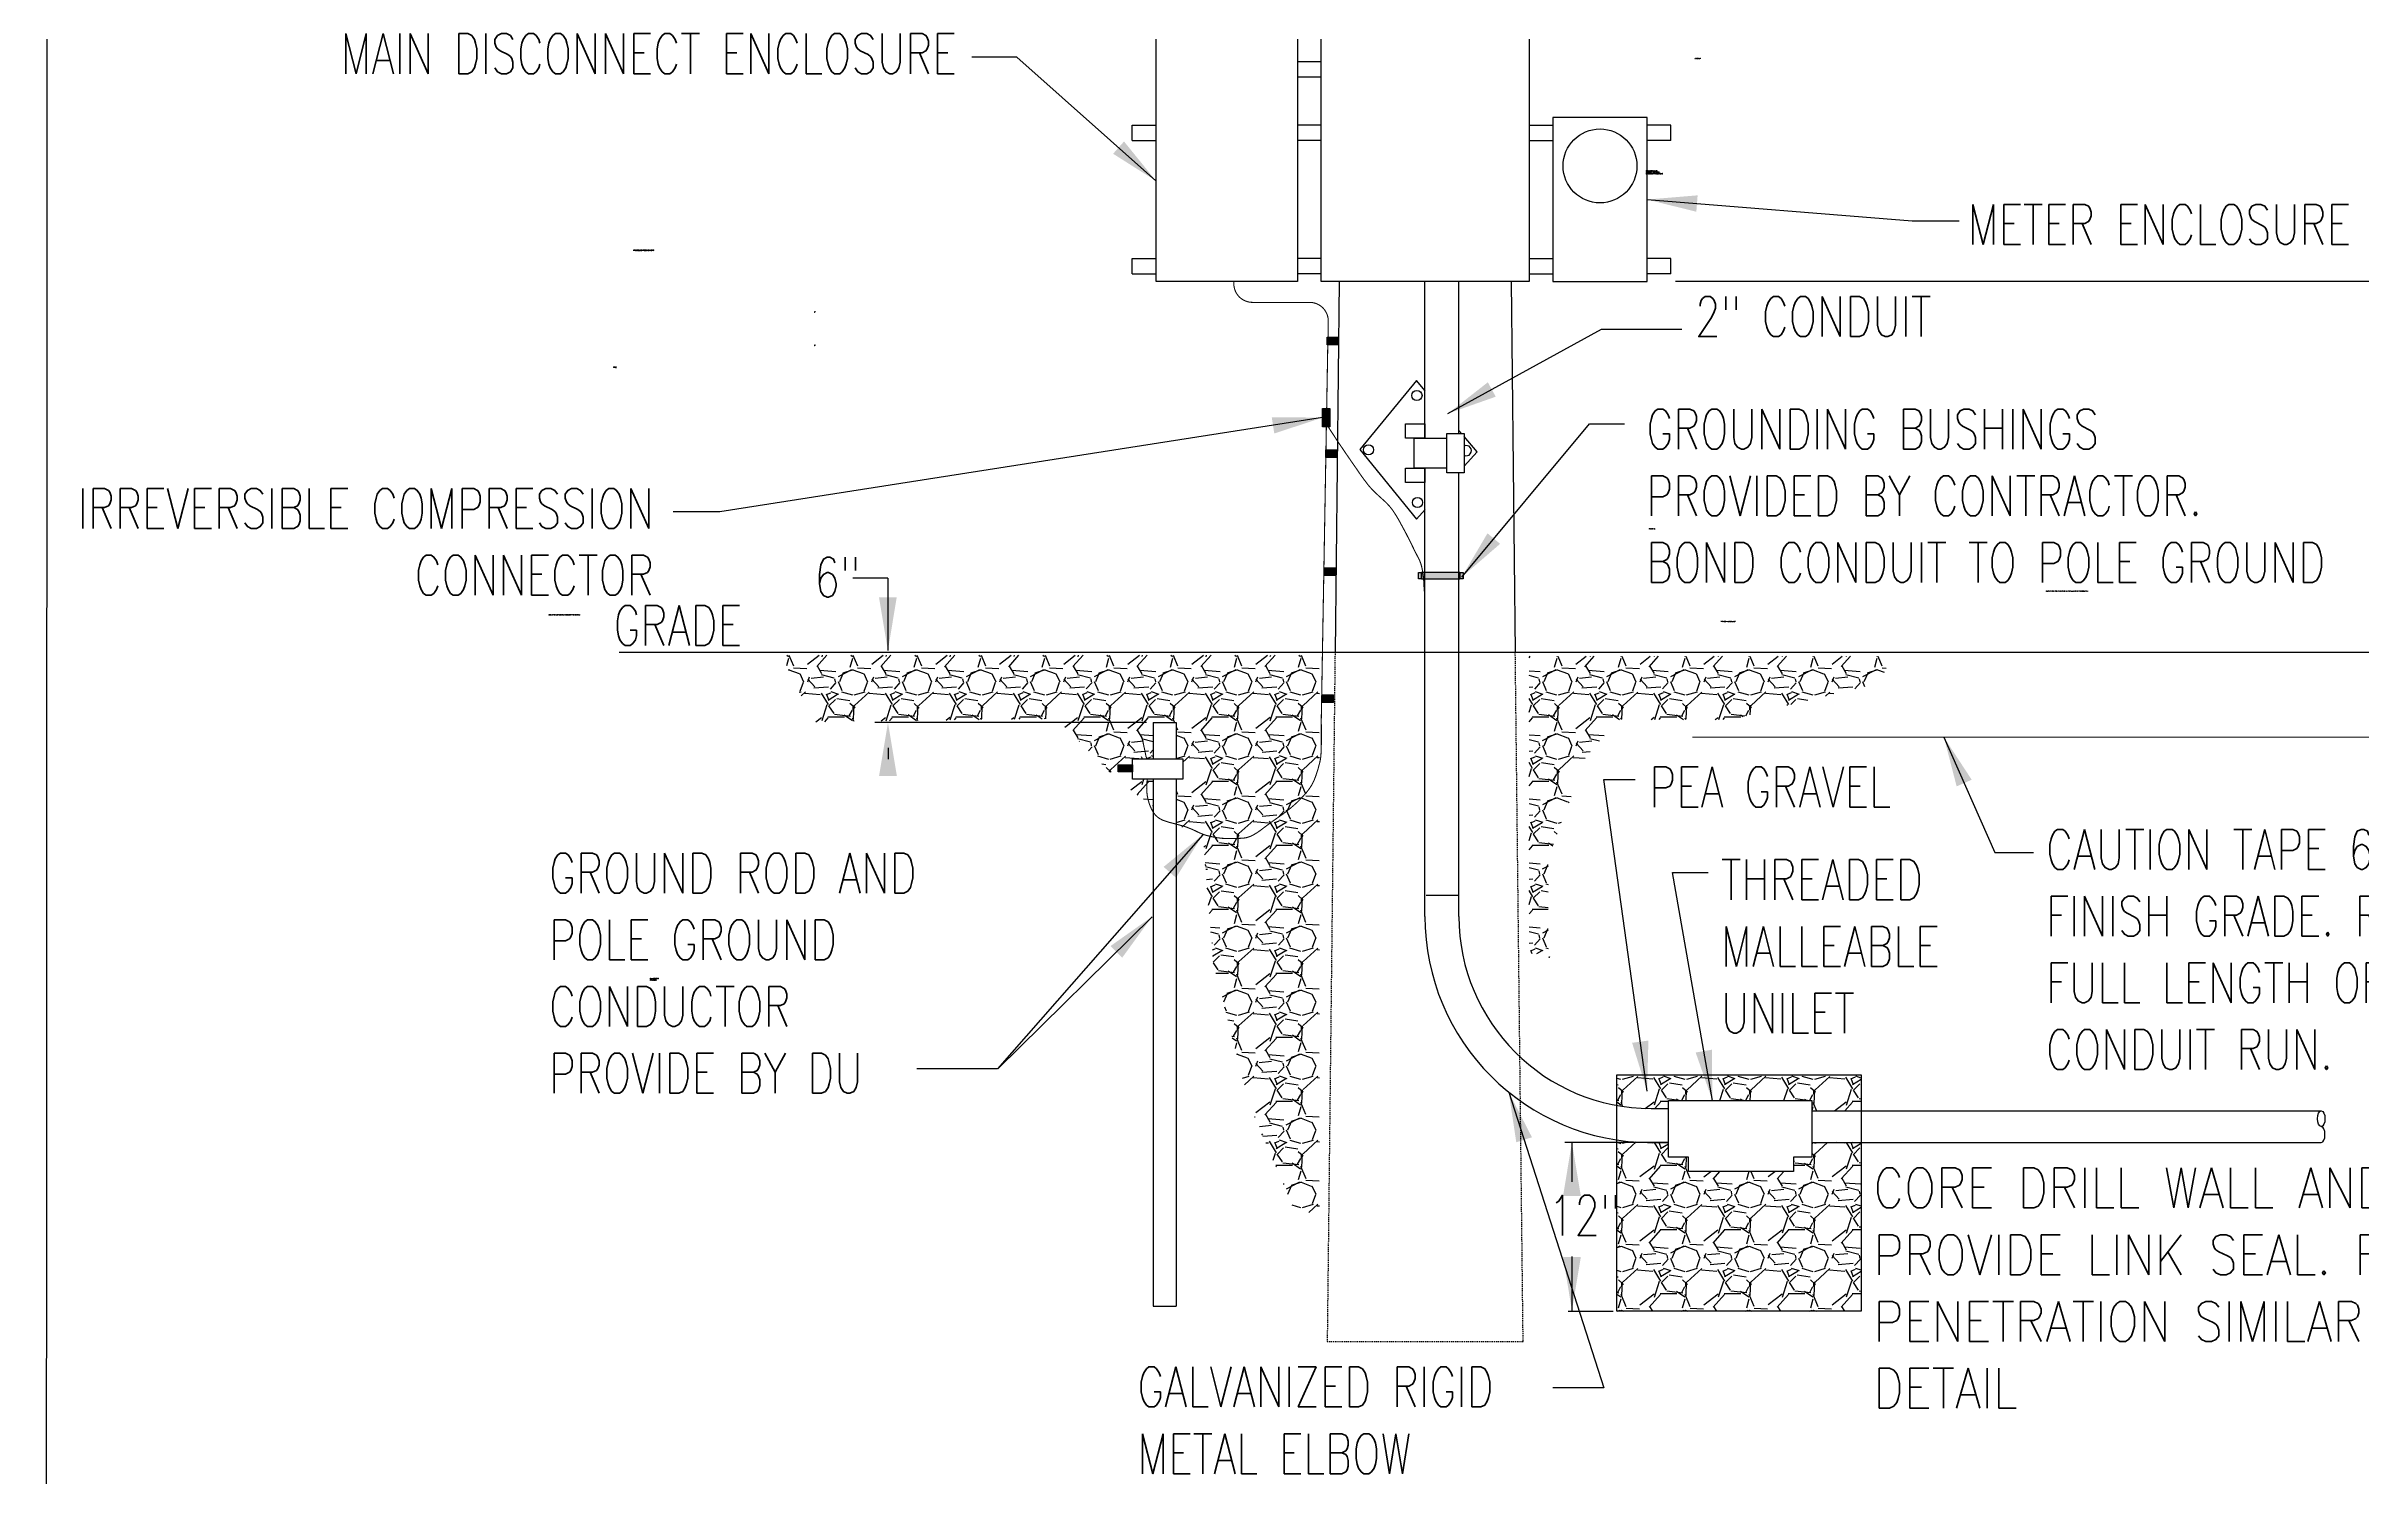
# Model space of a CAD drawing. Header units: inches. Extents: x 1413 to 2190, y 25751 to 26207.
# Drawn here: x 1412.7 to 1690.4, y 25876.5 to 26048 of the extents above; entities that cross this region are included whole.
import ezdxf

# ---------------------------------------------------------------- set-up
doc = ezdxf.new("R2010")
doc.units = ezdxf.units.IN
doc.header["$LTSCALE"] = 0.25
doc.header["$MEASUREMENT"] = 0
doc.linetypes.add('DASHED', pattern=[0.75, 0.5, -0.25])
doc.layers.get('Defpoints').update_dxf_attribs({"color": 251})
for name, color, linetype in [('E-GRAVEL-SAND', 44, 'Continuous'), ('E-POLE', 54, 'Continuous'), ('E-POLE @ 1 (1)', 54, 'Continuous'), ('E-POLE @ 1 (2)', 54, 'Continuous'), ('E-POLE @ 48', 54, 'Continuous'), ('E-POWR-IDEN', 71, 'Continuous'), ('E-POWR-IDEN @ 1 (1)', 71, 'Continuous'), ('E-POWR-IDEN @ 1 (2)', 71, 'Continuous'), ('E-POWR-IDEN @ 48', 71, 'Continuous'), ('E-POWR-WIRE', 80, 'Continuous'), ('E-VAULT', 42, 'Continuous'), ('E-X-POWER-IDEN', 74, 'Continuous'), ('E-X-POWER-IDEN @ 1 (1)', 74, 'Continuous'), ('E-X-POWER-IDEN @ 1 (2)', 74, 'Continuous'), ('E-X-POWER-IDEN @ 48', 74, 'Continuous'), ('E-X-POWR-PANL', 94, 'Continuous')]:
    doc.layers.add(name, color=color, linetype=linetype)
doc.styles.add('RomanS', font='romans.shx', dxfattribs={"width": 0.85})
doc.dimstyles.new('FH_Arrow_Leader', dxfattribs={"dimscale": 96, "dimtxt": 0.09375, "dimasz": 0.125, "dimexe": 0.0625, "dimexo": 0.0625, "dimgap": 0.09, "dimtad": 0, "dimtih": 1, "dimtoh": 1, "dimdec": 4, "dimzin": 0, "dimdsep": 46, "dimlunit": 4, "dimtxsty": 'RomanS', "dimcen": 0.09, "dimadec": 0, "dimazin": 0, "dimtfac": 1, "dimtdec": 4, "dimtofl": 0, "dimtmove": 0, "dimatfit": 3, "dimfxl": 1, "dimtolj": 1, "dimtzin": 0, "dimarcsym": 0})
pattern_1 = [(228.0128, (1008.0953, -7190.1056), (-61.439371364, -69.119318362), [1.0332261, -102.2895718]), (184.9697, (1007.40412, -7190.8736), (92.1590854863, 7.679856356), [1.7730485, -175.5317468]), (132.5104, (1005.63774, -7191.0272), (76.799159893, -84.479220908), [1.2501993, -123.7698867]), (267.2737, (1002.64257, -7192.94718), (7.679892534, 153.5984646167), [1.6146117, -159.8465252]), (292.8337, (1002.56577, -7194.55997), (-38.399691661, 92.1590498535), [1.5832546, -156.7424155]), (357.2737, (1003.18016, -7196.01915), (-153.5984646167, 7.679892534), [1.6146117, -159.8465252]), (37.6942, (1004.79295, -7196.09595), (-99.8390569421, -76.799157488), [2.1352413, -211.3887241]), (72.2553, (1006.48253, -7194.79036), (53.7595444797, 168.9582796426), [2.0158877, -199.5729474]), (121.4296, (1007.09692, -7192.8704), (-61.4394481784, 99.838962409), [1.6200798, -160.388075]), (175.2364, (1006.2521, -7191.488), (84.479161561, -7.679858089), [1.8495712, -90.6289526]), (222.3974, (1004.40895, -7191.3344), (-92.1591338664, -84.4790934837), [2.3918967, -236.7979495]), (138.8141, (1010.2457, -7193.024), (-53.759484454, 46.079518072), [0.8163835, -80.8223128]), (171.4692, (1009.6313, -7192.4864), (99.838987356, -15.3599069836), [1.5531646, -153.7636652]), (225, (1008.0953, -7192.256), (-9e-16, -7.6799255), [1.0861024, -9.7749447]), (203.1986, (1007.5577, -7191.3344), (38.39961352, 15.359856413), [0.5848876, -57.9036635]), (291.8014, (1007.0201, -7191.5648), (-7.67992243, 23.03977145), [0.8271508, -40.5305024]), (30.9638, (1007.3273, -7192.3328), (23.039754164, 15.35986531), [1.3434413, -43.4378218]), (161.5651, (1008.4793, -7191.6416), (15.35984957, -7.67991085), [0.9714412, -23.3146108]), (16.3895, (1002.56577, -7191.5648), (76.799248059, 23.0397133647), [1.3608824, -134.7277009]), (70.3462, (1003.87135, -7191.1808), (-30.7196559704, -84.4791706945), [1.141705, -113.028562]), (293.1986, (1008.4793, -7190.1056), (-15.359856413, 38.39961352), [1.1697675, -57.3187836]), (343.6105, (1008.9401, -7191.1808), (-76.799248059, 23.0397133647), [1.3608824, -134.7277009]), (339.444, (1002.5658, -7196.32635), (-38.399629754, 15.359815488), [1.3123453, -64.3049486]), (294.7751, (1003.79456, -7196.78714), (-38.399555602, 84.479180573), [1.099596, -108.8601685]), (66.8014, (1008.5561, -7197.7855), (15.359856413, 38.39961352), [1.1697675, -57.3187836]), (17.354, (1009.0169, -7196.71034), (-99.839016035, -30.719650248), [1.2873932, -127.4515804]), (69.444, (1004.79295, -7197.7855), (-15.359815488, -38.399629754), [0.6561726, -64.9611212]), (101.3099, (1008.0953, -7197.7855), (-7.67990493, 30.71969825), [0.3915993, -38.7684746]), (165.9638, (1008.0185, -7197.4015), (23.03977355, -7.6799082), [1.5832546, -30.0818749]), (186.009, (1006.48253, -7197.01754), (76.7992292626, 7.679917876), [1.4672493, -145.2574745]), (303.6901, (1007.3273, -7193.024), (-7.67993337, 15.35984284), [1.1076139, -26.5827406]), (353.1572, (1007.9417, -7193.94557), (130.5586881255, -15.3599076586), [1.9337586, -191.4417673]), (60.9454, (1009.8617, -7194.176), (-30.719692679, -53.759464776), [0.7906942, -78.2789527]), (90, (1010.246, -7193.485), (-7.6799231, 7.6799231), [0.4607954, -7.2191277]), (120.2564, (1006.32893, -7196.78714), (30.719653201, -53.759480684), [1.0669256, -105.6259762]), (48.0128, (1005.79134, -7195.86555), (61.439371364, 69.119318362), [2.0664523, -101.2563457]), (0, (1007.174, -7194.3296), (7.6799231, 7.6799231), [1.99678, -5.6831431]), (325.3048, (1009.1705, -7194.32957), (-76.799187085, 53.759527944), [1.2143034, -120.2159409]), (254.0546, (1010.1689, -7195.0208), (-7.679922267, -30.719693443), [1.1182122, -54.792473]), (207.646, (1009.8617, -7196.09595), (-145.9185070332, -76.7992904122), [1.820641, -180.243756]), (175.4261, (1008.2489, -7196.94074), (-99.839004816, 7.679883191), [1.926117, -190.6853794])]

# ---------------------------------------------------------------- blocks, each defined once
blk = doc.blocks.new('*U32')
at = {"layer": 'E-POWR-IDEN @ 1 (1)', "insert": (1480.73, 26009.61), "char_height": 0.1, "width": 36.3494, "attachment_point": 1, "style": 'RomanS'}
blk.add_mtext('{\\W0.75;GRADE}', dxfattribs=at)
at = {"layer": 'E-POWR-IDEN @ 1 (2)', "insert": (1480.73, 26009.61), "char_height": 0.1, "width": 36.3494, "attachment_point": 1, "style": 'RomanS'}
blk.add_mtext('{\\W0.75;GRADE}', dxfattribs=at)
at = {"layer": 'E-POWR-IDEN @ 48', "insert": (1480.73, 25981), "char_height": 4.8, "width": 1744.7725, "attachment_point": 1, "style": 'RomanS'}
blk.add_mtext('{\\W0.75;GRADE}', dxfattribs=at)
blk = doc.blocks.new('*U34')
at = {"layer": 'E-POLE @ 1 (1)', "insert": (1485.57, 26023.63), "char_height": 0.1, "width": 160.6077, "attachment_point": 3, "style": 'RomanS'}
blk.add_mtext('{\\W0.75;IRREVERSIBLE COMPRESSION CONNECTOR}', dxfattribs=at)
at = {"layer": 'E-POLE @ 1 (2)', "insert": (1485.57, 26023.63), "char_height": 0.1, "width": 160.6077, "attachment_point": 3, "style": 'RomanS'}
blk.add_mtext('{\\W0.75;IRREVERSIBLE COMPRESSION CONNECTOR}', dxfattribs=at)
at = {"layer": 'E-POLE @ 48', "insert": (1485.57, 25995.02), "char_height": 4.8, "width": 75.626, "attachment_point": 3, "style": 'RomanS'}
blk.add_mtext('{\\W0.75;IRREVERSIBLE COMPRESSION CONNECTOR}', dxfattribs=at)
blk = doc.blocks.new('*U35')
at = {"layer": 'E-POWR-IDEN @ 1 (1)', "insert": (1604.59, 26033.16), "char_height": 0.1, "width": 103.0141, "attachment_point": 1, "style": 'RomanS'}
blk.add_mtext('{\\W0.75;GROUNDING BUSHINGS\\PPROVIDED BY CONTRACTOR.\\PBOND CONDUIT TO POLE GROUND}', dxfattribs=at)
at = {"layer": 'E-POWR-IDEN @ 1 (2)', "insert": (1604.59, 26033.16), "char_height": 0.1, "width": 103.0141, "attachment_point": 1, "style": 'RomanS'}
blk.add_mtext('{\\W0.75;GROUNDING BUSHINGS\\PPROVIDED BY CONTRACTOR.\\PBOND CONDUIT TO POLE GROUND}', dxfattribs=at)
at = {"layer": 'E-POWR-IDEN @ 48', "insert": (1604.59, 26004.55), "char_height": 4.8, "width": 4944.6772, "attachment_point": 1, "style": 'RomanS'}
blk.add_mtext('{\\W0.75;GROUNDING BUSHINGS\\PPROVIDED BY CONTRACTOR.\\PBOND CONDUIT TO POLE GROUND}', dxfattribs=at)
blk = doc.blocks.new('*U36')
at = {"layer": 'E-POWR-IDEN @ 1 (1)', "insert": (1613.55, 25979.13), "char_height": 0.1, "width": 26.1715, "attachment_point": 1, "style": 'RomanS'}
blk.add_mtext('{\\W0.75;THREADED MALLEABLE UNILET}', dxfattribs=at)
at = {"layer": 'E-POWR-IDEN @ 1 (2)', "insert": (1613.55, 25979.13), "char_height": 0.1, "width": 26.1715, "attachment_point": 1, "style": 'RomanS'}
blk.add_mtext('{\\W0.75;THREADED MALLEABLE UNILET}', dxfattribs=at)
at = {"layer": 'E-POWR-IDEN @ 48', "insert": (1613.55, 25950.52), "char_height": 4.8, "width": 35.1055, "attachment_point": 1, "style": 'RomanS'}
blk.add_mtext('{\\W0.75;THREADED MALLEABLE UNILET}', dxfattribs=at)
blk = doc.blocks.new('*U37')
at = {"layer": 'E-POWR-IDEN @ 1 (1)', "insert": (1504.82, 26012.23), "char_height": 0.1, "width": 36.3494, "attachment_point": 1, "style": 'RomanS'}
blk.add_mtext('{\\W0.75;6"}', dxfattribs=at)
at = {"layer": 'E-POWR-IDEN @ 1 (2)', "insert": (1504.82, 26016.23), "char_height": 0.1, "width": 36.3494, "attachment_point": 1, "style": 'RomanS'}
blk.add_mtext('{\\W0.75;6"}', dxfattribs=at)
at = {"layer": 'E-POWR-IDEN @ 48', "insert": (1504.82, 25986.78), "char_height": 4.8, "width": 1744.7725, "attachment_point": 1, "style": 'RomanS'}
blk.add_mtext('{\\W0.75;6"}', dxfattribs=at)
blk = doc.blocks.new('*U38')
at = {"layer": 'E-POWR-IDEN @ 1 (1)', "insert": (1485.1, 25936.31), "char_height": 0.1, "width": 102.3285, "attachment_point": 1, "style": 'RomanS'}
blk.add_mtext('{\\W0.75;GALVANIZED RIGID \\PMETAL ELBOW}', dxfattribs=at)
at = {"layer": 'E-POWR-IDEN @ 1 (2)', "insert": (1485.1, 25936.31), "char_height": 0.1, "width": 102.3285, "attachment_point": 1, "style": 'RomanS'}
blk.add_mtext('{\\W0.75;GALVANIZED RIGID \\PMETAL ELBOW}', dxfattribs=at)
at = {"layer": 'E-POWR-IDEN @ 48', "insert": (1543.56, 25889.69), "char_height": 4.8, "width": 4911.7684, "attachment_point": 1, "style": 'RomanS'}
blk.add_mtext('{\\W0.75;GALVANIZED RIGID \\PMETAL ELBOW}', dxfattribs=at)
blk = doc.blocks.new('*U39')
at = {"layer": 'E-POWR-IDEN @ 1 (1)', "insert": (1604.95, 25990.24), "char_height": 0.1, "width": 37.6181, "attachment_point": 1, "style": 'RomanS'}
blk.add_mtext('{\\W0.75;PEA GRAVEL}', dxfattribs=at)
at = {"layer": 'E-POWR-IDEN @ 1 (2)', "insert": (1604.95, 25990.24), "char_height": 0.1, "width": 37.6181, "attachment_point": 1, "style": 'RomanS'}
blk.add_mtext('{\\W0.75;PEA GRAVEL}', dxfattribs=at)
at = {"layer": 'E-POWR-IDEN @ 48', "insert": (1604.95, 25961.63), "char_height": 4.8, "width": 1805.6677, "attachment_point": 1, "style": 'RomanS'}
blk.add_mtext('{\\W0.75;PEA GRAVEL}', dxfattribs=at)
blk = doc.blocks.new('*U41')
at = {"layer": 'E-POWR-IDEN @ 1 (1)', "insert": (1592.87, 25938.88), "char_height": 0.1, "width": 102.3285, "attachment_point": 1, "style": 'RomanS'}
blk.add_mtext('{\\W0.75;12"}', dxfattribs=at)
at = {"layer": 'E-POWR-IDEN @ 1 (2)', "insert": (1592.87, 25938.88), "char_height": 0.1, "width": 102.3285, "attachment_point": 1, "style": 'RomanS'}
blk.add_mtext('{\\W0.75;12"}', dxfattribs=at)
at = {"layer": 'E-POWR-IDEN @ 48', "insert": (1592.87, 25910.27), "char_height": 4.8, "width": 4911.7684, "attachment_point": 1, "style": 'RomanS'}
blk.add_mtext('{\\W0.75;12"}', dxfattribs=at)
blk = doc.blocks.new('*U42')
at = {"layer": 'E-POWR-IDEN @ 1 (1)', "insert": (1652.54, 25982.76), "char_height": 0.1, "width": 64.5227, "attachment_point": 1, "style": 'RomanS'}
blk.add_mtext('{\\W0.75;CAUTION TAPE 6" FROM FINISH GRADE. RUN THE FULL LENGTH OF THE CONDUIT RUN.}', dxfattribs=at)
at = {"layer": 'E-POWR-IDEN @ 1 (2)', "insert": (1652.54, 25982.76), "char_height": 0.1, "width": 64.5227, "attachment_point": 1, "style": 'RomanS'}
blk.add_mtext('{\\W0.75;CAUTION TAPE 6" FROM FINISH GRADE. RUN THE FULL LENGTH OF THE CONDUIT RUN.}', dxfattribs=at)
at = {"layer": 'E-POWR-IDEN @ 48', "insert": (1652.54, 25954.15), "char_height": 4.8, "width": 63.6001, "attachment_point": 1, "style": 'RomanS'}
blk.add_mtext('{\\W0.75;CAUTION TAPE 6" FROM FINISH GRADE. RUN THE FULL LENGTH OF THE CONDUIT RUN.}', dxfattribs=at)
blk = doc.blocks.new('*U46')
at = {"layer": 'E-POWR-IDEN @ 1 (1)', "insert": (1610.43, 26046.64), "char_height": 0.1, "width": 100.5366, "attachment_point": 1, "style": 'RomanS'}
blk.add_mtext('{\\W0.75;2" CONDUIT}', dxfattribs=at)
at = {"layer": 'E-POWR-IDEN @ 1 (2)', "insert": (1610.43, 26046.64), "char_height": 0.1, "width": 100.5366, "attachment_point": 1, "style": 'RomanS'}
blk.add_mtext('{\\W0.75;2" CONDUIT}', dxfattribs=at)
at = {"layer": 'E-POWR-IDEN @ 48', "insert": (1610.43, 26018.03), "char_height": 4.8, "width": 4825.7549, "attachment_point": 1, "style": 'RomanS'}
blk.add_mtext('{\\W0.75;2" CONDUIT}', dxfattribs=at)
blk = doc.blocks.new('*U47')
at = {"layer": 'E-X-POWER-IDEN @ 1 (1)', "insert": (1643.15, 26057.69), "char_height": 0.1, "width": 100.5366, "attachment_point": 1, "style": 'RomanS'}
blk.add_mtext('{\\W0.75;METER ENCLOSURE}', dxfattribs=at)
at = {"layer": 'E-X-POWER-IDEN @ 1 (2)', "insert": (1643.15, 26057.69), "char_height": 0.1, "width": 100.5366, "attachment_point": 1, "style": 'RomanS'}
blk.add_mtext('{\\W0.75;METER ENCLOSURE}', dxfattribs=at)
at = {"layer": 'E-X-POWER-IDEN @ 48', "insert": (1643.15, 26029.09), "char_height": 4.8, "width": 4825.7549, "attachment_point": 1, "style": 'RomanS'}
blk.add_mtext('{\\W0.75;METER ENCLOSURE}', dxfattribs=at)
blk = doc.blocks.new('*U48')
at = {"layer": 'E-X-POWER-IDEN @ 1 (1)', "insert": (1521.9, 26078.17), "char_height": 0.1, "width": 78.3814, "attachment_point": 3, "style": 'RomanS'}
blk.add_mtext('{\\W0.75;MAIN DISCONNECT ENCLOSURE}', dxfattribs=at)
at = {"layer": 'E-X-POWER-IDEN @ 1 (2)', "insert": (1521.9, 26078.17), "char_height": 0.1, "width": 78.3814, "attachment_point": 3, "style": 'RomanS'}
blk.add_mtext('{\\W0.75;MAIN DISCONNECT ENCLOSURE}', dxfattribs=at)
at = {"layer": 'E-X-POWER-IDEN @ 48', "insert": (1521.9, 26049.56), "char_height": 4.8, "width": 3762.3092, "attachment_point": 3, "style": 'RomanS'}
blk.add_mtext('{\\W0.75;MAIN DISCONNECT ENCLOSURE}', dxfattribs=at)
blk = doc.blocks.new('*U53')
at = {"layer": 'E-POLE @ 1 (1)', "insert": (1472.98, 25979.92), "char_height": 0.1, "width": 51.5961, "attachment_point": 1, "style": 'RomanS'}
blk.add_mtext('{\\W0.75;GROUND ROD AND POLE GROUND CONDUCTOR PROVIDE BY DU}', dxfattribs=at)
at = {"layer": 'E-POLE @ 1 (2)', "insert": (1472.98, 25979.92), "char_height": 0.1, "width": 51.5961, "attachment_point": 1, "style": 'RomanS'}
blk.add_mtext('{\\W0.75;GROUND ROD AND POLE GROUND CONDUCTOR PROVIDE BY DU}', dxfattribs=at)
at = {"layer": 'E-POLE @ 48', "insert": (1472.98, 25951.31), "char_height": 4.8, "width": 51.5726, "attachment_point": 1, "style": 'RomanS'}
blk.add_mtext('{\\W0.75;GROUND ROD AND POLE GROUND CONDUCTOR PROVIDE BY DU}', dxfattribs=at)

msp = doc.modelspace()

# ---------------------------------------------------------------- hatches: boundary and pattern name
at = {"layer": 'E-GRAVEL-SAND'}
h = msp.add_hatch(dxfattribs=at)
h.set_pattern_fill('GRAVEL', color=256, scale=7.679923, style=0)
h.set_pattern_definition(pattern_1)
h.paths.add_polyline_path([(1545.46, 25962.61), (1545.46, 25966.96), (1548.23, 25966.96), (1548.23, 25962.61), (1549.01, 25962.61), (1549.01, 25960.16), (1548.23, 25960.16), (1548.23, 25954.92), (1551.5, 25952.53), (1552.68, 25938.01), (1557, 25921.15), (1562.5, 25908.2), (1565.42, 25908.2), (1565.42, 25975.03), (1500.83, 25975.03), (1504.76, 25967.04), (1533.83, 25967.44), (1541.29, 25959.98), (1545.46, 25956.94), (1545.46, 25960.16), (1542.98, 25960.16), (1542.98, 25962.61)])
h = msp.add_hatch(dxfattribs=at)
h.set_pattern_fill('GRAVEL', color=256, scale=7.679923, style=0)
h.set_pattern_definition(pattern_1)
h.paths.add_polyline_path([(1634.12, 25974.9), (1590.54, 25974.9), (1590.54, 25939.26), (1592.82, 25939.26), (1592.82, 25950.63), (1597.37, 25962.92), (1601.32, 25967.31), (1614.68, 25967.31), (1632.45, 25971.71)])
h = msp.add_hatch(dxfattribs=at)
h.set_pattern_fill('GRAVEL', color=256, scale=7.679923, style=0)
h.set_pattern_definition(pattern_1)
h.paths.add_polyline_path([(1607.25, 25921.65), (1624.46, 25921.65), (1624.46, 25914.85), (1622.27, 25914.85), (1622.27, 25913.14), (1609.66, 25913.14), (1609.66, 25914.85), (1607.25, 25914.85)])
edge = h.paths.add_edge_path()
edge.add_arc((1605.17, 25943.72), 23.04, 259.7001, 270)
edge.add_line((1605.17, 25920.68), (1607.25, 25920.68))
edge.add_line((1607.25, 25920.68), (1607.25, 25916.6))
edge.add_line((1607.25, 25916.6), (1605.17, 25916.6))
edge.add_arc((1605.17, 25943.72), 27.12, 261.2628, 270, ccw=False)
edge.add_line((1601.05, 25916.92), (1601.05, 25896.36))
edge.add_line((1601.05, 25896.36), (1630.38, 25896.36))
edge.add_line((1630.38, 25896.36), (1630.38, 25916.6))
edge.add_line((1630.38, 25916.6), (1624.46, 25916.6))
edge.add_line((1624.46, 25916.6), (1624.46, 25920.41))
edge.add_line((1624.46, 25920.41), (1630.38, 25920.41))
edge.add_line((1630.38, 25920.41), (1630.38, 25924.72))
edge.add_line((1630.38, 25924.72), (1601.05, 25924.72))
edge.add_line((1601.05, 25924.72), (1601.05, 25921.05))
at = {"layer": 'E-POWR-WIRE'}
for points in [[(1566.34, 26013.16), (1567.69, 26013.16), (1567.69, 26012.24), (1566.34, 26012.24)], [(1565.76, 26004.63), (1566.63, 26004.63), (1566.63, 26002.41), (1565.76, 26002.41)], [(1566.18, 25999.66), (1567.53, 25999.66), (1567.53, 25998.73), (1566.18, 25998.73)], [(1566.01, 25985.51), (1567.36, 25985.51), (1567.36, 25984.58), (1566.01, 25984.58)], [(1565.74, 25970.29), (1567.09, 25970.29), (1567.09, 25969.36), (1565.74, 25969.36)]]:
    msp.add_hatch(color=256, dxfattribs=at).paths.add_polyline_path(points)
h = msp.add_hatch(color=256, dxfattribs=at)
h.paths.add_polyline_path([(1577.27, 25984.96), (1577.64, 25984.96), (1577.64, 25984.18), (1577.27, 25984.18)])
h.paths.add_polyline_path([(1577.64, 25985), (1582.25, 25985), (1582.25, 25984.14), (1577.64, 25984.14)])
h.paths.add_polyline_path([(1582.25, 25984.96), (1582.62, 25984.96), (1582.62, 25984.18), (1582.25, 25984.18)])

# ---------------------------------------------------------------- linework, layer by layer
at = {"layer": 'Defpoints'}
msp.add_lwpolyline([(1412.87, 26205.76), (2190.38, 26205.68), (2190.4, 25755.72), (1412.7, 25755.71)], close=True, dxfattribs=at)
at = {"layer": 'E-POLE'}
for p, q in [((1567.77, 26019.84), (1567.27, 25975.38)), ((1588.38, 26019.84), (1588.89, 25975.38)), ((1545.46, 25966.96), (1545.46, 25962.61)), ((1545.46, 25966.96), (1548.23, 25966.96)), ((1548.23, 25966.96), (1548.23, 25962.61)), ((1542.97, 25961.84), (1541.24, 25961.84)), ((1542.97, 25961.81), (1541.24, 25961.81)), ((1542.97, 25961.79), (1541.24, 25961.79)), ((1542.97, 25961.76), (1541.24, 25961.76)), ((1542.97, 25961.73), (1541.24, 25961.73)), ((1542.97, 25961.7), (1541.24, 25961.7)), ((1542.97, 25961.68), (1541.24, 25961.68)), ((1542.97, 25961.66), (1541.24, 25961.66)), ((1542.97, 25961.63), (1541.24, 25961.63)), ((1542.97, 25961.6), (1541.24, 25961.6)), ((1542.97, 25961.58), (1541.24, 25961.58)), ((1542.97, 25961.55), (1541.24, 25961.55)), ((1542.97, 25961.52), (1541.24, 25961.52)), ((1542.97, 25961.49), (1541.24, 25961.49)), ((1542.97, 25961.47), (1541.24, 25961.47)), ((1542.97, 25961.43), (1541.24, 25961.43)), ((1542.97, 25961.41), (1541.24, 25961.41)), ((1542.97, 25961.38), (1541.24, 25961.38)), ((1542.97, 25961.35), (1541.24, 25961.35)), ((1542.97, 25961.33), (1541.24, 25961.33)), ((1542.97, 25961.3), (1541.24, 25961.3)), ((1542.97, 25961.28), (1541.24, 25961.28)), ((1542.97, 25961.26), (1541.24, 25961.26)), ((1542.97, 25961.23), (1541.24, 25961.23)), ((1542.97, 25961.19), (1541.24, 25961.19)), ((1542.97, 25961.17), (1541.24, 25961.17)), ((1542.97, 25961.14), (1541.24, 25961.14)), ((1542.97, 25961.11), (1541.24, 25961.11)), ((1542.97, 25961.09), (1541.24, 25961.09)), ((1542.97, 25961.06), (1541.24, 25961.06)), ((1545.46, 25960.16), (1545.46, 25896.99)), ((1548.23, 25960.16), (1548.23, 25896.99)), ((1545.46, 25896.99), (1548.23, 25896.99))]:
    msp.add_line(p, q, dxfattribs=at)
at = {"layer": 'E-POLE', "linetype": 'DASHED'}
for p, q in [((1567.27, 25975.38), (1566.33, 25892.76)), ((1589.83, 25892.76), (1588.89, 25975.38)), ((1566.33, 25892.76), (1589.83, 25892.76))]:
    msp.add_line(p, q, dxfattribs=at)
at = {"layer": 'E-POLE', "const_width": 0.128}
msp.add_lwpolyline([(1544.74, 25962.61), (1544.6, 25962.88), (1544.39, 25963.91), (1544.12, 25965.14)], dxfattribs=at)
at = {"layer": 'E-POLE'}
for points in [[(1541.24, 25961.87), (1542.97, 25961.87), (1542.97, 25961.05), (1541.24, 25961.05)], [(1542.98, 25962.61), (1549.01, 25962.61), (1549.01, 25960.16), (1542.98, 25960.16)]]:
    msp.add_lwpolyline(points, close=True, dxfattribs=at)
at = {"layer": 'E-POWR-IDEN'}
for p, q in [((1697.32, 26019.84), (1608.09, 26019.84)), ((1513.64, 25984.29), (1509.42, 25984.29)), ((1544.65, 25966.96), (1512.06, 25966.96)), ((1607.25, 25916.6), (1594.83, 25916.6)), ((1595.22, 25896.38), (1600.63, 25896.38))]:
    msp.add_line(p, q, dxfattribs=at)
for points in [[(1513.64, 25984.29), (1513.64, 25975.58)], [(1513.67, 25963.93), (1513.67, 25962.58)], [(1595.68, 25916.6), (1595.68, 25911.87)], [(1595.68, 25902.95), (1595.68, 25896.47)]]:
    msp.add_lwpolyline(points, dxfattribs=at)
for points in [[(1514.7, 25981.98), (1513.64, 25975.58), (1512.57, 25981.98)], [(1512.58, 25960.56), (1513.65, 25966.96), (1514.72, 25960.56)], [(1594.62, 25910.2), (1595.68, 25916.6), (1596.75, 25910.2)], [(1596.75, 25902.87), (1595.68, 25896.47), (1594.62, 25902.87)]]:
    msp.add_solid(points, dxfattribs=at)
at = {"layer": 'E-POWR-WIRE'}
for p, q in [((1578.05, 26001.07), (1578.05, 26019.84)), ((1582.13, 26001.61), (1582.13, 26019.84)), ((1577.04, 26007.96), (1570.26, 25999.7)), ((1578.08, 26006.74), (1577.04, 26007.96)), ((1582.44, 26001.61), (1582.13, 26001.98)), ((1570.26, 25999.7), (1577.03, 25991.36)), ((1584.3, 25999.43), (1582.74, 26001.26)), ((1582.74, 25997.71), (1584.3, 25999.43)), ((1578.05, 25946.26), (1578.05, 25997.45)), ((1582.13, 25946.26), (1582.13, 25996.9)), ((1577.03, 25991.36), (1578.08, 25992.52)), ((1578.05, 25943.72), (1578.05, 25946.26)), ((1578.21, 25946.26), (1582.13, 25946.26)), ((1582.13, 25943.72), (1582.13, 25946.26)), ((1607.25, 25921.65), (1624.46, 25921.65)), ((1607.25, 25914.85), (1607.25, 25921.65)), ((1624.46, 25921.65), (1624.46, 25914.85)), ((1605.17, 25920.68), (1607.26, 25920.68)), ((1624.46, 25920.41), (1685.55, 25920.41)), ((1605.17, 25916.6), (1607.25, 25916.6)), ((1624.46, 25916.6), (1685.55, 25916.6)), ((1609.66, 25914.85), (1607.25, 25914.85)), ((1609.66, 25913.14), (1609.66, 25914.86)), ((1622.27, 25913.14), (1609.66, 25913.14)), ((1622.27, 25914.86), (1622.27, 25913.14)), ((1624.46, 25914.85), (1622.27, 25914.85))]:
    msp.add_line(p, q, dxfattribs=at)
at = {"layer": 'E-POWR-WIRE', "const_width": 0.128}
msp.add_lwpolyline([(1555.13, 26019.8), (1555.13, 26019.58, 0.414214), (1557.37, 26017.34), (1564.22, 26017.34, -0.414214), (1566.46, 26015.1), (1566.46, 26012.78)], format="xyb", dxfattribs=at)
at = {"layer": 'E-POWR-WIRE'}
for points in [[(1566.34, 26013.16), (1567.69, 26013.16), (1567.69, 26012.24), (1566.34, 26012.24)], [(1565.76, 26004.63), (1566.63, 26004.63), (1566.63, 26002.41), (1565.76, 26002.41)], [(1575.74, 26002.79), (1578.05, 26002.79), (1578.05, 26001.06), (1575.74, 26001.06)], [(1580.66, 26001.61), (1582.74, 26001.61), (1582.74, 25996.9), (1580.66, 25996.9)], [(1566.18, 25999.66), (1567.53, 25999.66), (1567.53, 25998.73), (1566.18, 25998.73)], [(1576.75, 26001.07), (1580.65, 26001.07), (1580.65, 25997.45), (1576.75, 25997.45)], [(1575.74, 25997.45), (1578.05, 25997.45), (1578.05, 25995.73), (1575.74, 25995.73)], [(1566.01, 25985.51), (1567.36, 25985.51), (1567.36, 25984.58), (1566.01, 25984.58)], [(1577.27, 25984.96), (1577.64, 25984.96), (1577.64, 25984.18), (1577.27, 25984.18)], [(1577.64, 25985), (1582.25, 25985), (1582.25, 25984.14), (1577.64, 25984.14)], [(1582.25, 25984.96), (1582.62, 25984.96), (1582.62, 25984.18), (1582.25, 25984.18)], [(1565.74, 25970.29), (1567.09, 25970.29), (1567.09, 25969.36), (1565.74, 25969.36)]]:
    msp.add_lwpolyline(points, close=True, dxfattribs=at)
at = {"layer": 'E-POWR-WIRE', "const_width": 0.128}
for points in [[(1566.4, 26012.25), (1565.61, 25966.78)], [(1566.23, 26002.77), (1566.7, 26002.03), (1567.16, 26001.33), (1567.6, 26000.65), (1568.04, 26000.01), (1568.45, 25999.4), (1568.85, 25998.82), (1569.22, 25998.28), (1569.57, 25997.78), (1569.89, 25997.32), (1570.18, 25996.89), (1570.46, 25996.49), (1570.72, 25996.13), (1570.98, 25995.79), (1571.22, 25995.47), (1571.47, 25995.18), (1571.72, 25994.9), (1571.97, 25994.65), (1572.23, 25994.4), (1572.49, 25994.16), (1572.75, 25993.92), (1573.01, 25993.69), (1573.27, 25993.45), (1573.51, 25993.21), (1573.75, 25992.96), (1573.97, 25992.69), (1574.18, 25992.42), (1574.37, 25992.13), (1574.56, 25991.84), (1574.74, 25991.54), (1574.91, 25991.25), (1575.08, 25990.95), (1575.23, 25990.66), (1575.39, 25990.37), (1575.54, 25990.09), (1575.69, 25989.82), (1575.83, 25989.55), (1575.96, 25989.29), (1576.09, 25989.04), (1576.21, 25988.81), (1576.32, 25988.58), (1576.43, 25988.36), (1576.53, 25988.15), (1576.63, 25987.95), (1576.73, 25987.74), (1576.83, 25987.54), (1576.93, 25987.34), (1577.04, 25987.13), (1577.15, 25986.91), (1577.28, 25986.67), (1577.41, 25986.4), (1577.54, 25986.07), (1577.66, 25985.65), (1577.77, 25985.13), (1577.86, 25984.48), (1577.93, 25983.67), (1577.96, 25982.68)], [(1565.6, 25967.17), (1565.61, 25967.04), (1565.62, 25966.94), (1565.62, 25966.86), (1565.62, 25966.77), (1565.63, 25966.67), (1565.63, 25966.54), (1565.63, 25966.39), (1565.63, 25966.18), (1565.63, 25965.92), (1565.63, 25965.62), (1565.63, 25965.28), (1565.63, 25964.92), (1565.63, 25964.56), (1565.62, 25964.2), (1565.61, 25963.85), (1565.6, 25963.54), (1565.59, 25963.26), (1565.57, 25963.02), (1565.55, 25962.8), (1565.52, 25962.6), (1565.49, 25962.42), (1565.45, 25962.23), (1565.41, 25962.05), (1565.35, 25961.85), (1565.29, 25961.63), (1565.23, 25961.39), (1565.15, 25961.14), (1565.07, 25960.89), (1564.99, 25960.64), (1564.89, 25960.38), (1564.8, 25960.13), (1564.69, 25959.89), (1564.58, 25959.67), (1564.47, 25959.46), (1564.34, 25959.26), (1564.22, 25959.07), (1564.08, 25958.88), (1563.94, 25958.7), (1563.79, 25958.51), (1563.63, 25958.33), (1563.46, 25958.15), (1563.29, 25957.96), (1563.1, 25957.77), (1562.91, 25957.58), (1562.72, 25957.39), (1562.51, 25957.2), (1562.3, 25957.01), (1562.09, 25956.83), (1561.87, 25956.64), (1561.64, 25956.47), (1561.42, 25956.29), (1561.19, 25956.12), (1560.98, 25955.96), (1560.76, 25955.81), (1560.56, 25955.66), (1560.36, 25955.53), (1560.18, 25955.4), (1560.01, 25955.28), (1559.84, 25955.16), (1559.67, 25955.04), (1559.51, 25954.92), (1559.34, 25954.8), (1559.16, 25954.66), (1558.97, 25954.52), (1558.76, 25954.37), (1558.55, 25954.2), (1558.32, 25954.03), (1558.09, 25953.87), (1557.85, 25953.71), (1557.6, 25953.56), (1557.36, 25953.42), (1557.12, 25953.31), (1556.88, 25953.23), (1556.65, 25953.16), (1556.42, 25953.12), (1556.19, 25953.09), (1555.98, 25953.08), (1555.76, 25953.07), (1555.55, 25953.07), (1555.35, 25953.07), (1555.15, 25953.07), (1554.96, 25953.07), (1554.77, 25953.07), (1554.58, 25953.06), (1554.4, 25953.06), (1554.22, 25953.06), (1554.05, 25953.07), (1553.87, 25953.07), (1553.7, 25953.08), (1553.54, 25953.1), (1553.37, 25953.12), (1553.2, 25953.14), (1553.04, 25953.16), (1552.88, 25953.19), (1552.71, 25953.22), (1552.55, 25953.26), (1552.39, 25953.29), (1552.22, 25953.33), (1552.06, 25953.37), (1551.9, 25953.41), (1551.74, 25953.46), (1551.58, 25953.51), (1551.42, 25953.57), (1551.26, 25953.63), (1551.1, 25953.7), (1550.94, 25953.77), (1550.78, 25953.84), (1550.62, 25953.92), (1550.46, 25954), (1550.28, 25954.08), (1550.11, 25954.16), (1549.92, 25954.24), (1549.73, 25954.31), (1549.53, 25954.39), (1549.32, 25954.46), (1549.11, 25954.53), (1548.89, 25954.59), (1548.67, 25954.66), (1548.44, 25954.72), (1548.21, 25954.78), (1547.98, 25954.84), (1547.75, 25954.9), (1547.52, 25954.96), (1547.29, 25955.02), (1547.07, 25955.09), (1546.86, 25955.16), (1546.65, 25955.23), (1546.46, 25955.32), (1546.28, 25955.42), (1546.12, 25955.52), (1545.97, 25955.64), (1545.82, 25955.77), (1545.69, 25955.91), (1545.56, 25956.08), (1545.45, 25956.25), (1545.33, 25956.45), (1545.22, 25956.66), (1545.12, 25956.9), (1545.02, 25957.14), (1544.94, 25957.4), (1544.86, 25957.67), (1544.8, 25957.95), (1544.74, 25958.23), (1544.71, 25958.52), (1544.69, 25958.81), (1544.68, 25959.09), (1544.69, 25959.36), (1544.7, 25959.6), (1544.71, 25959.81), (1544.73, 25959.98), (1544.74, 25960.1), (1544.75, 25960.16)], [(1610.13, 25965.19), (1610.26, 25965.19), (1610.38, 25965.19), (1729.53, 25965.19)]]:
    msp.add_lwpolyline(points, dxfattribs=at)
at = {"layer": 'E-POWR-WIRE'}
for centre in [(1577.09, 26006.18), (1571.29, 25999.66), (1577.16, 25993.35)]:
    msp.add_circle(centre, 0.612, dxfattribs=at)
for centre, radius, start, end in [((1583.02, 25999.56), 0.612, 243.5815, 116.4185), ((1605.17, 25943.72), 27.12, 180, 270), ((1605.17, 25943.72), 23.04, 180, 270)]:
    msp.add_arc(centre, radius, start, end, dxfattribs=at)
msp.add_ellipse((1685.55, 25919.46), major_axis=(0, 0.952), ratio=0.47309, dxfattribs=at)
msp.add_ellipse((1685.55, 25917.55), major_axis=(0, 0.952), ratio=0.47309, start_param=3.141593, end_param=6.283185, dxfattribs=at)
at = {"layer": 'E-VAULT'}
msp.add_line((1481.41, 25975.38), (1736.52, 25975.38), dxfattribs=at)
msp.add_lwpolyline([(1601.05, 25924.72), (1630.38, 25924.72), (1630.38, 25896.36), (1601.05, 25896.36)], close=True, dxfattribs=at)
at = {"layer": 'E-X-POWR-PANL'}
for p, q in [((1565.61, 26046.2), (1562.75, 26046.2)), ((1565.61, 26044.35), (1562.75, 26044.35)), ((1542.95, 26038.59), (1545.8, 26038.59)), ((1542.95, 26036.74), (1542.95, 26038.59)), ((1565.61, 26038.59), (1562.75, 26038.59)), ((1590.55, 26038.59), (1593.4, 26038.59)), ((1607.56, 26038.59), (1604.7, 26038.59)), ((1607.56, 26036.74), (1607.56, 26038.59)), ((1542.95, 26036.74), (1545.8, 26036.74)), ((1565.61, 26036.74), (1562.75, 26036.74)), ((1590.55, 26036.74), (1593.4, 26036.74)), ((1607.56, 26036.74), (1604.7, 26036.74)), ((1542.95, 26022.61), (1545.8, 26022.61)), ((1542.95, 26020.76), (1542.95, 26022.61)), ((1565.61, 26022.61), (1562.75, 26022.61)), ((1590.55, 26022.61), (1593.4, 26022.61)), ((1607.56, 26022.61), (1604.7, 26022.61)), ((1607.56, 26020.76), (1607.56, 26022.61)), ((1542.95, 26020.76), (1545.8, 26020.76)), ((1565.61, 26020.76), (1562.75, 26020.76)), ((1590.55, 26020.76), (1593.4, 26020.76)), ((1607.56, 26020.76), (1604.7, 26020.76))]:
    msp.add_line(p, q, dxfattribs=at)
for points in [[(1545.8, 26049.34), (1562.75, 26049.34), (1562.75, 26019.84), (1545.8, 26019.84)], [(1565.61, 26049.34), (1590.55, 26049.34), (1590.55, 26019.84), (1565.61, 26019.84)], [(1604.7, 26039.51), (1593.4, 26039.51), (1593.4, 26019.84), (1604.7, 26019.84)]]:
    msp.add_lwpolyline(points, close=True, dxfattribs=at)
msp.add_circle((1599.05, 26033.7), 4.43, dxfattribs=at)

# ---------------------------------------------------------------- block references
at = {"layer": 'E-POLE'}
for name in ['*U34', '*U53']:
    msp.add_blockref(name, (0, 0), dxfattribs=at)
at = {"layer": 'E-POWR-IDEN'}
for name in ['*U46', '*U35', '*U37', '*U32', '*U39', '*U42', '*U36', '*U41', '*U38']:
    msp.add_blockref(name, (0, 0), dxfattribs=at)
at = {"layer": 'E-X-POWER-IDEN'}
for name in ['*U48', '*U47']:
    msp.add_blockref(name, (0, 0), dxfattribs=at)

# ---------------------------------------------------------------- texts
at = {"layer": 'E-POWR-IDEN @ 48', "insert": (1631.84, 25913.55), "char_height": 4.8, "width": 83.2027, "attachment_point": 1, "style": 'RomanS'}
msp.add_mtext('CORE DRILL WALL AND PROVIDE LINK SEAL. FINISH PENETRATION SIMILAR TO DETAIL', dxfattribs=at)

# ---------------------------------------------------------------- leaders
at = {"layer": 'E-POLE @ 48'}
for points in [[(1565.76, 26003.52), (1493.5, 25992.22), (1487.87, 25992.22)], [(1551.41, 25953.51), (1526.77, 25925.44), (1517.13, 25925.44)], [(1545.32, 25943.68), (1526.84, 25925.45)]]:
    msp.add_leader(points, dimstyle='FH_Arrow_Leader', override={"dimscale": 48, "dimtxt": 0.1875, "dimasz": 0.125, "dimgap": 0.09, "dimtad": 0, "dimfxl": 0.1875}, dxfattribs=at)
at = {"layer": 'E-POWR-IDEN @ 48'}
for points in [[(1580.81, 26004.01), (1599.23, 26014.11), (1608.88, 26014.11)], [(1582.47, 25984.41), (1597.78, 26002.77), (1602, 26002.77)], [(1640.3, 25965.19), (1646.41, 25951.38), (1651.04, 25951.38)], [(1604.7, 25922.75), (1599.52, 25960.13), (1603.25, 25960.13)], [(1612.53, 25921.65), (1607.75, 25948.99), (1612.03, 25948.99)], [(1588.11, 25922.64), (1599.5, 25887.19), (1593.38, 25887.19)]]:
    msp.add_leader(points, dimstyle='FH_Arrow_Leader', override={"dimscale": 48, "dimtxt": 0.1875, "dimasz": 0.125, "dimgap": 0.09, "dimtad": 0, "dimfxl": 0.1875}, dxfattribs=at)
at = {"layer": 'E-X-POWER-IDEN @ 48'}
for points in [[(1545.79, 26031.91), (1529.1, 26046.75), (1523.71, 26046.75)], [(1604.7, 26029.67), (1636.5, 26027.12), (1642.12, 26027.12)]]:
    msp.add_leader(points, dimstyle='FH_Arrow_Leader', override={"dimscale": 48, "dimtxt": 0.1875, "dimasz": 0.125, "dimgap": 0.09, "dimtad": 0, "dimfxl": 0.1875}, dxfattribs=at)

doc.saveas('drawing.dxf')
